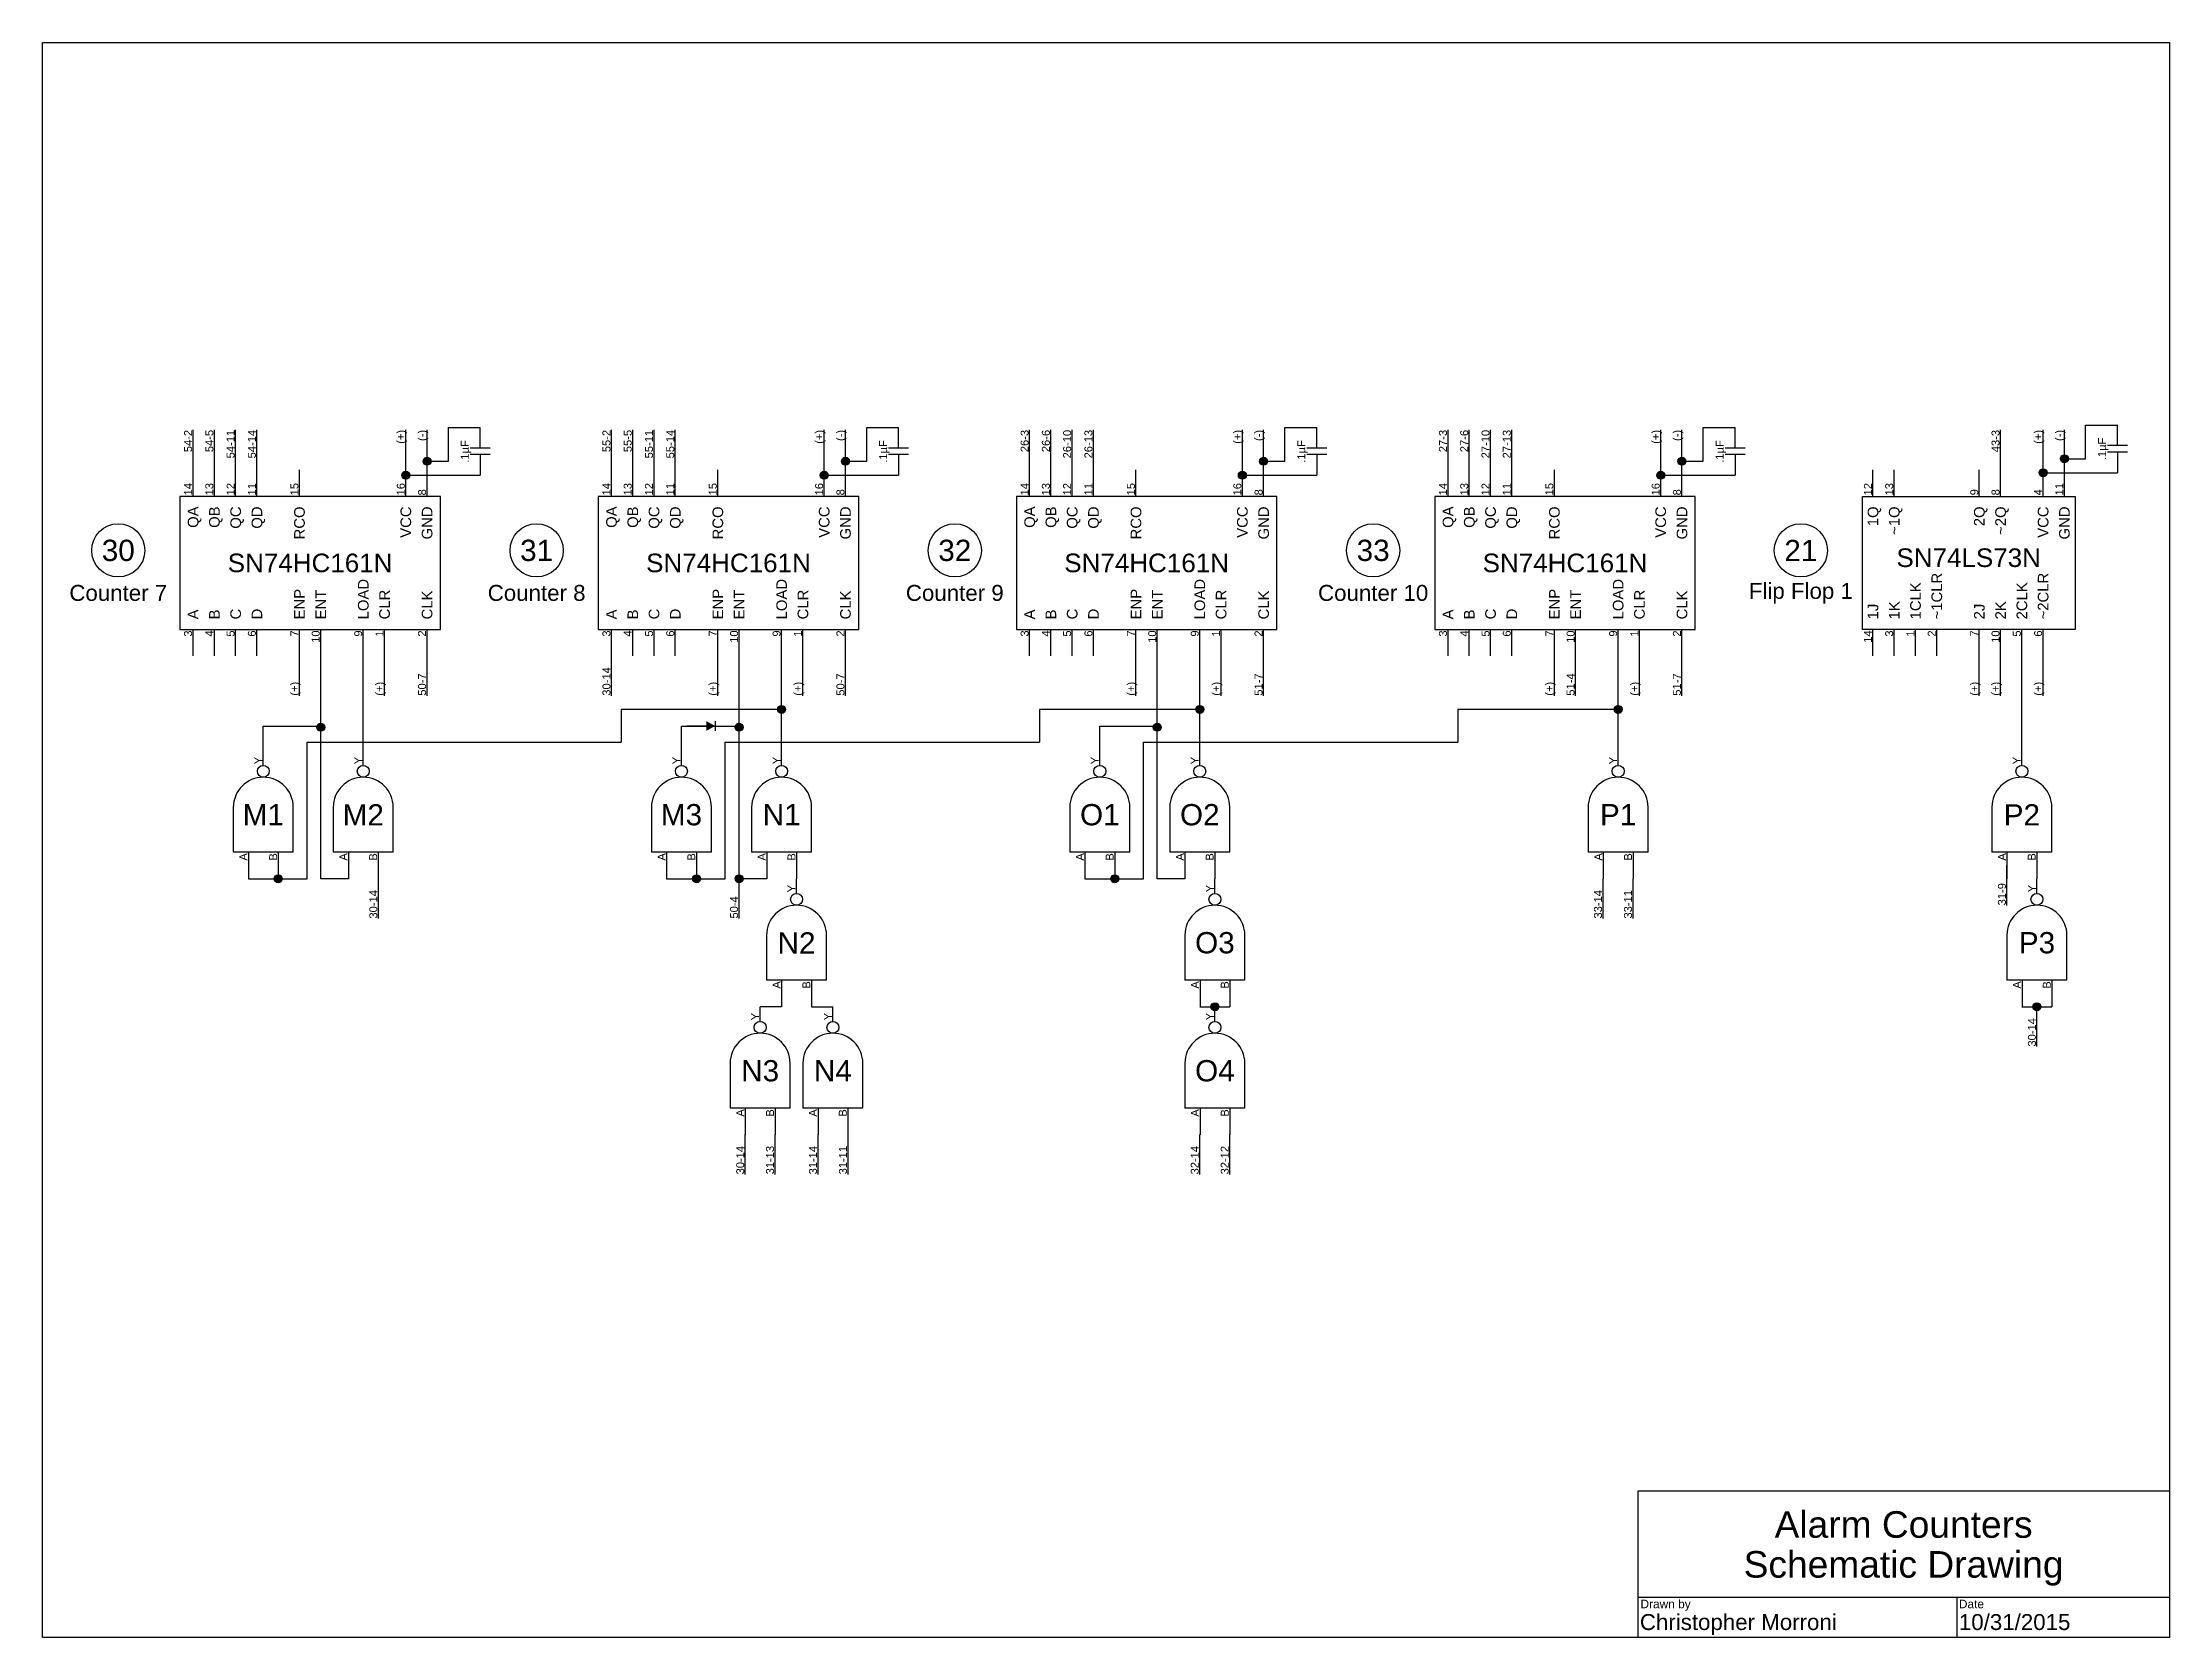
# Model space of a CAD drawing. Header units: inches. Extents: x 0 to 10, y 0 to 7.5.
import ezdxf
from ezdxf.enums import TextEntityAlignment as Align

# ---------------------------------------------------------------- set-up
doc = ezdxf.new("R2010")
doc.units = ezdxf.units.IN
doc.header["$MEASUREMENT"] = 0
doc.styles.get("Standard").update_dxf_attribs({"font": 'arial.ttf'})

# ---------------------------------------------------------------- blocks, each defined once
blk = doc.blocks.new('Title Block')
for p, q in [((0, 0), (0, 7.5)), ((0, 7.5), (10, 7.5)), ((10, 7.5), (10, 0)), ((10, 0.6875), (7.5, 0.6875)), ((7.5, 0.6875), (7.5, 0)), ((10, 0.1875), (7.5, 0.1875)), ((9, 0.1875), (9, 0)), ((10, 0), (0, 0))]:
    blk.add_line(p, q)
for s, p in [('Drawn by', (7.513, 0.1775)), ('Date', (9.01, 0.1775))]:
    blk.add_text(s, height=0.04).set_placement(p, align=Align.TOP_LEFT)
for tag, p in [('TITLELINE1', (8.75, 0.53125)), ('TITLELINE2', (8.75, 0.34375))]:
    blk.add_attdef(tag, text='', height=0.125).set_placement(p, align=Align.MIDDLE_CENTER)
for tag, p in [('DRAWNBY', (7.51, 0.11)), ('DATE', (9.01, 0.11))]:
    blk.add_attdef(tag, text='', height=0.075).set_placement(p, align=Align.TOP_LEFT)
blk = doc.blocks.new('SN74HC161N')
for p, q in [((-0.4375, 0.55), (-0.3125, 0.55)), ((0.3125, 0.55), (0.4375, 0.55)), ((-0.4375, 0.45), (-0.3125, 0.45)), ((0.3125, 0.45), (0.4375, 0.45)), ((-0.4375, 0.35), (-0.3125, 0.35)), ((0.3125, 0.35), (0.4375, 0.35)), ((-0.4375, 0.25), (-0.3125, 0.25)), ((0.3125, 0.25), (0.4375, 0.25)), ((-0.4375, 0.05), (-0.3125, 0.05)), ((0.3125, 0.05), (0.4375, 0.05)), ((-0.4375, -0.05), (-0.3125, -0.05)), ((-0.4375, -0.25), (-0.3125, -0.25)), ((-0.4375, -0.35), (-0.3125, -0.35)), ((0.3125, -0.45), (0.4375, -0.45)), ((-0.4375, -0.55), (-0.3125, -0.55)), ((0.3125, -0.55), (0.4375, -0.55))]:
    blk.add_line(p, q)
blk.add_lwpolyline([(0.3125, 0.6125), (-0.3125, 0.6125), (-0.3125, -0.6125), (0.3125, -0.6125)], close=True)
for s, p in [('3', (-0.3175, 0.555)), ('4', (-0.3175, 0.455)), ('5', (-0.3175, 0.355)), ('6', (-0.3175, 0.255)), ('7', (-0.3175, 0.055)), ('10', (-0.3175, -0.045)), ('9', (-0.3175, -0.245)), ('1', (-0.3175, -0.345)), ('2', (-0.3175, -0.545))]:
    blk.add_text(s, height=0.0375).set_placement(p, align=Align.RIGHT)
for s, p in [('A', (-0.265625, 0.55)), ('B', (-0.265625, 0.45)), ('C', (-0.265625, 0.35)), ('D', (-0.265625, 0.25)), ('ENP', (-0.265625, 0.05)), ('ENT', (-0.265625, -0.05)), ('LOAD', (-0.265625, -0.25)), ('CLR', (-0.265625, -0.35)), ('CLK', (-0.265625, -0.55))]:
    blk.add_text(s, height=0.05).set_placement(p, align=Align.MIDDLE_LEFT)
for s, p in [('QA', (0.265625, 0.55)), ('QB', (0.265625, 0.45)), ('QC', (0.265625, 0.35)), ('QD', (0.265625, 0.25)), ('RCO', (0.265625, 0.05)), ('VCC', (0.265625, -0.45)), ('GND', (0.265625, -0.55))]:
    blk.add_text(s, height=0.05).set_placement(p, align=Align.MIDDLE_RIGHT)
for s, p in [('14', (0.3175, 0.555)), ('13', (0.3175, 0.455)), ('12', (0.3175, 0.355)), ('11', (0.3175, 0.255)), ('15', (0.3175, 0.055)), ('16', (0.3175, -0.445)), ('8', (0.3175, -0.545))]:
    blk.add_text(s, height=0.0375).set_placement(p)
blk.add_text('SN74HC161N', height=0.0875, rotation=270).set_placement((0, 0), align=Align.MIDDLE_CENTER)
blk = doc.blocks.new('Device')
blk.add_circle((0, 0), 0.125)
for tag, height, p in [('NUMBER', 0.1, (0, 0)), ('LINE1', 0.075, (0, -0.2)), ('LINE2', 0.075, (0, -0.3)), ('LINE3', 0.075, (0, -0.4)), ('LINE4', 0.075, (0, -0.5))]:
    blk.add_attdef(tag, text='', height=height).set_placement(p, align=Align.MIDDLE)
blk = doc.blocks.new('Wire Label Right')
blk.add_line((0, 0), (0.1875, 0))
blk.add_attdef('FIRSTDESTINATION', text='', height=0.0375).set_placement((0.1875, 0.005), align=Align.RIGHT)
blk.add_attdef('SECONDDESTINATION', text='', height=0.0375).set_placement((0.1875, -0.005), align=Align.TOP_RIGHT)
blk = doc.blocks.new('Wire Label Left')
blk.add_line((-0.1875, 0), (0, 0))
blk.add_attdef('FIRSTDESTINATION', (-0.1875, 0.005), '', height=0.0375)
blk.add_attdef('SECONDDESTINATION', text='', height=0.0375).set_placement((-0.1875, -0.005), align=Align.TOP_LEFT)
blk = doc.blocks.new('NAND')
for p, q in [((0, -0.069), (0, 0)), ((-0.141, -0.266), (-0.141, -0.477)), ((0.141, -0.477), (0.141, -0.266)), ((0.141, -0.477), (-0.141, -0.477)), ((-0.07, -0.477), (-0.07, -0.602)), ((0.07, -0.477), (0.07, -0.602))]:
    blk.add_line(p, q)
blk.add_circle((0, -0.097), 0.0281)
blk.add_arc((0, -0.266), 0.141, 0, 180)
blk.add_text('Y', height=0.0375, rotation=90).set_placement((-0.005, -0.064))
for s, p in [('A', (-0.075, -0.482)), ('B', (0.065, -0.482))]:
    blk.add_text(s, height=0.0375, rotation=90).set_placement(p, align=Align.RIGHT)
blk.add_attdef('LABEL', text='', height=0.1).set_placement((0, -0.301), align=Align.MIDDLE)
blk = doc.blocks.new('Junction')
h = blk.add_hatch(color=256)
h.dxf.hatch_style = 1
h.paths.add_polyline_path([(-0.01875, 0, 1), (0.01875, 0, 1)])
blk.add_circle((0, 0), 0.01875)
blk = doc.blocks.new('Capacitor')
for p, q in [((0.097, 0), (0, 0)), ((0.097, -0.047), (0.097, 0.047)), ((0.128, -0.047), (0.128, 0.047)), ((0.128, 0), (0.225, 0))]:
    blk.add_line(p, q)
blk.add_attdef('CAPACITANCE', text='', height=0.0375).set_placement((0.112, 0.054), align=Align.CENTER)
blk = doc.blocks.new('SN74LS73N')
for p, q in [((-0.4375, 0.45), (-0.3125, 0.45)), ((0.3125, 0.45), (0.4375, 0.45)), ((-0.4375, 0.35), (-0.3125, 0.35)), ((0.3125, 0.35), (0.4375, 0.35)), ((-0.4375, 0.25), (-0.3125, 0.25)), ((-0.4375, 0.15), (-0.3125, 0.15)), ((-0.4375, -0.05), (-0.3125, -0.05)), ((0.3125, -0.05), (0.4375, -0.05)), ((-0.4375, -0.15), (-0.3125, -0.15)), ((0.3125, -0.15), (0.4375, -0.15)), ((-0.4375, -0.25), (-0.3125, -0.25)), ((-0.4375, -0.35), (-0.3125, -0.35)), ((0.3125, -0.35), (0.4375, -0.35)), ((0.3125, -0.45), (0.4375, -0.45))]:
    blk.add_line(p, q)
blk.add_lwpolyline([(-0.3125, 0.5), (0.3125, 0.5), (0.3125, -0.5), (-0.3125, -0.5)], close=True)
for s, p in [('14', (-0.3175, 0.455)), ('3', (-0.3175, 0.355)), ('1', (-0.3175, 0.255)), ('2', (-0.3175, 0.155)), ('7', (-0.3175, -0.045)), ('10', (-0.3175, -0.145)), ('5', (-0.3175, -0.245)), ('6', (-0.3175, -0.345))]:
    blk.add_text(s, height=0.0375).set_placement(p, align=Align.RIGHT)
for s, p in [('1J', (-0.265625, 0.45)), ('1K', (-0.265625, 0.35)), ('1CLK', (-0.265625, 0.25)), ('~1CLR', (-0.265625, 0.15)), ('2J', (-0.265625, -0.05)), ('2K', (-0.265625, -0.15)), ('2CLK', (-0.265625, -0.25)), ('~2CLR', (-0.265625, -0.35))]:
    blk.add_text(s, height=0.05).set_placement(p, align=Align.MIDDLE_LEFT)
for s, p in [('1Q', (0.265625, 0.45)), ('~1Q', (0.265625, 0.35)), ('2Q', (0.265625, -0.05)), ('~2Q', (0.265625, -0.15)), ('VCC', (0.265625, -0.35)), ('GND', (0.265625, -0.45))]:
    blk.add_text(s, height=0.05).set_placement(p, align=Align.MIDDLE_RIGHT)
for s, p in [('12', (0.3175, 0.455)), ('13', (0.3175, 0.355)), ('9', (0.3175, -0.045)), ('8', (0.3175, -0.145)), ('4', (0.3175, -0.345)), ('11', (0.3175, -0.445))]:
    blk.add_text(s, height=0.0375).set_placement(p)
blk.add_text('SN74LS73N', height=0.0875, rotation=270).set_placement((0.024434, 0), align=Align.MIDDLE_CENTER)
blk = doc.blocks.new('Diode')
h = blk.add_hatch(color=256)
h.dxf.hatch_style = 1
h.paths.add_polyline_path([(0.133, 0), (0.092, 0.023), (0.092, -0.023)])
for p, q in [((0.092, 0), (0, 0)), ((0.133, 0.023), (0.133, -0.023)), ((0.133, 0), (0.225, 0))]:
    blk.add_line(p, q)

msp = doc.modelspace()

# ---------------------------------------------------------------- linework, layer by layer
for p, q in [((9.606, 5.543), (9.606, 5.701)), ((9.606, 5.701), (9.756, 5.701)), ((1.908, 5.531), (1.908, 5.69)), ((1.908, 5.69), (2.058, 5.69)), ((3.875, 5.531), (3.875, 5.69)), ((3.875, 5.69), (4.025, 5.69)), ((5.841, 5.531), (5.841, 5.69)), ((5.841, 5.69), (5.991, 5.69)), ((7.808, 5.531), (7.808, 5.69)), ((7.808, 5.69), (7.958, 5.69)), ((1.808, 5.531), (1.908, 5.531)), ((3.775, 5.531), (3.875, 5.531)), ((5.741, 5.531), (5.841, 5.531)), ((7.708, 5.531), (7.808, 5.531)), ((9.506, 5.543), (9.606, 5.543)), ((1.708, 5.465), (2.058, 5.465)), ((3.675, 5.465), (4.025, 5.465)), ((5.641, 5.465), (5.991, 5.465)), ((7.608, 5.465), (7.958, 5.465)), ((9.406, 5.477), (9.756, 5.477)), ((1.308, 3.568), (1.308, 4.616)), ((1.508, 4.17), (1.508, 4.616)), ((3.275, 3.568), (3.275, 4.616)), ((3.475, 4.17), (3.475, 4.616)), ((5.241, 3.568), (5.241, 4.616)), ((5.441, 4.17), (5.441, 4.616)), ((7.408, 4.17), (7.408, 4.616)), ((9.306, 4.17), (9.306, 4.616)), ((3.475, 4.364), (2.721, 4.364)), ((2.721, 4.364), (2.721, 4.21)), ((5.441, 4.364), (4.687, 4.364)), ((4.687, 4.364), (4.687, 4.21)), ((7.408, 4.364), (6.654, 4.364)), ((6.654, 4.364), (6.654, 4.21)), ((1.038, 4.17), (1.038, 4.286)), ((1.038, 4.286), (1.308, 4.286)), ((1.244, 3.568), (1.244, 4.21)), ((1.244, 4.21), (2.721, 4.21)), ((3.004, 4.17), (3.004, 4.286)), ((3.004, 4.286), (3.275, 4.286)), ((3.21, 3.568), (3.21, 4.21)), ((3.21, 4.21), (4.687, 4.21)), ((4.971, 4.17), (4.971, 4.286)), ((4.971, 4.286), (5.241, 4.286)), ((5.177, 3.568), (5.177, 4.21)), ((5.177, 4.21), (6.654, 4.21)), ((0.968, 3.568), (1.244, 3.568)), ((1.438, 3.568), (1.308, 3.568)), ((2.934, 3.568), (3.21, 3.568)), ((3.405, 3.568), (3.275, 3.568)), ((4.901, 3.568), (5.177, 3.568)), ((5.371, 3.568), (5.241, 3.568)), ((3.475, 2.966), (3.374, 2.966)), ((3.616, 2.966), (3.716, 2.966)), ((5.441, 2.966), (5.582, 2.966)), ((9.306, 2.966), (9.447, 2.966))]:
    msp.add_line(p, q)

# ---------------------------------------------------------------- block references
for name, p, values in [('Title Block', (0, 0), {'DRAWNBY': 'Christopher Morroni', 'TITLELINE2': 'Schematic Drawing', 'TITLELINE1': 'Alarm Counters', 'DATE': '10/31/2015'}), ('Device', (0.356, 5.112), {'NUMBER': '30', 'LINE1': 'Counter 7'}), ('Device', (2.323, 5.112), {'NUMBER': '31', 'LINE1': 'Counter 8'}), ('Device', (4.289, 5.112), {'NUMBER': '32', 'LINE1': 'Counter 9'}), ('Device', (6.256, 5.112), {'NUMBER': '33', 'LINE1': 'Counter 10'}), ('Device', (8.267, 5.112), {'NUMBER': '21', 'LINE1': 'Flip Flop 1'}), ('NAND', (1.038, 4.17), {'LABEL': 'M1'}), ('NAND', (1.508, 4.17), {'LABEL': 'M2'}), ('NAND', (3.004, 4.17), {'LABEL': 'M3'}), ('NAND', (3.475, 4.17), {'LABEL': 'N1'}), ('NAND', (4.971, 4.17), {'LABEL': 'O1'}), ('NAND', (5.441, 4.17), {'LABEL': 'O2'}), ('NAND', (7.408, 4.17), {'LABEL': 'P1'}), ('NAND', (9.306, 4.17), {'LABEL': 'P2'}), ('NAND', (3.545, 3.568), {'LABEL': 'N2'}), ('NAND', (5.512, 3.568), {'LABEL': 'O3'}), ('NAND', (9.377, 3.568), {'LABEL': 'P3'}), ('NAND', (3.374, 2.966), {'LABEL': 'N3'}), ('NAND', (3.716, 2.966), {'LABEL': 'N4'}), ('NAND', (5.512, 2.966), {'LABEL': 'O4'})]:
    msp.add_blockref(name, p).add_auto_attribs(values)
at = {"rotation": 90}
for name, p, values in [('Capacitor', (9.756, 5.477), {'CAPACITANCE': '.1µF'}), ('Wire Label Right', (0.708, 5.491), {'FIRSTDESTINATION': '54-2'}), ('Wire Label Right', (0.808, 5.491), {'FIRSTDESTINATION': '54-5'}), ('Wire Label Right', (0.908, 5.491), {'FIRSTDESTINATION': '54-11'}), ('Wire Label Right', (1.008, 5.491), {'FIRSTDESTINATION': '54-14'}), ('Wire Label Right', (1.708, 5.491), {'FIRSTDESTINATION': '(+)'}), ('Wire Label Right', (1.808, 5.491), {'FIRSTDESTINATION': '(-)'}), ('Capacitor', (2.058, 5.465), {'CAPACITANCE': '.1µF'}), ('Wire Label Right', (2.675, 5.491), {'FIRSTDESTINATION': '55-2'}), ('Wire Label Right', (2.775, 5.491), {'FIRSTDESTINATION': '55-5'}), ('Wire Label Right', (2.875, 5.491), {'FIRSTDESTINATION': '55-11'}), ('Wire Label Right', (2.975, 5.491), {'FIRSTDESTINATION': '55-14'}), ('Wire Label Right', (3.675, 5.491), {'FIRSTDESTINATION': '(+)'}), ('Wire Label Right', (3.775, 5.491), {'FIRSTDESTINATION': '(-)'}), ('Capacitor', (4.025, 5.465), {'CAPACITANCE': '.1µF'}), ('Wire Label Right', (4.641, 5.491), {'FIRSTDESTINATION': '26-3'}), ('Wire Label Right', (4.741, 5.491), {'FIRSTDESTINATION': '26-6'}), ('Wire Label Right', (4.841, 5.491), {'FIRSTDESTINATION': '26-10'}), ('Wire Label Right', (4.941, 5.491), {'FIRSTDESTINATION': '26-13'}), ('Wire Label Right', (5.641, 5.491), {'FIRSTDESTINATION': '(+)'}), ('Wire Label Right', (5.741, 5.491), {'FIRSTDESTINATION': '(-)'}), ('Capacitor', (5.991, 5.465), {'CAPACITANCE': '.1µF'}), ('Wire Label Right', (6.608, 5.491), {'FIRSTDESTINATION': '27-3'}), ('Wire Label Right', (6.708, 5.491), {'FIRSTDESTINATION': '27-6'}), ('Wire Label Right', (6.808, 5.491), {'FIRSTDESTINATION': '27-10'}), ('Wire Label Right', (6.908, 5.491), {'FIRSTDESTINATION': '27-13'}), ('Wire Label Right', (7.608, 5.491), {'FIRSTDESTINATION': '(+)'}), ('Wire Label Right', (7.708, 5.491), {'FIRSTDESTINATION': '(-)'}), ('Capacitor', (7.958, 5.465), {'CAPACITANCE': '.1µF'}), ('Wire Label Right', (9.206, 5.491), {'FIRSTDESTINATION': '43-3'}), ('Wire Label Right', (9.406, 5.491), {'FIRSTDESTINATION': '(+)'}), ('Wire Label Right', (9.506, 5.491), {'FIRSTDESTINATION': '(-)'}), ('Wire Label Left', (1.208, 4.616), {'FIRSTDESTINATION': '(+)'}), ('Wire Label Left', (1.608, 4.616), {'FIRSTDESTINATION': '(+)'}), ('Wire Label Left', (1.808, 4.616), {'FIRSTDESTINATION': '50-7'}), ('Wire Label Left', (2.675, 4.616), {'FIRSTDESTINATION': '30-14'}), ('Wire Label Left', (3.175, 4.616), {'FIRSTDESTINATION': '(+)'}), ('Wire Label Left', (3.575, 4.616), {'FIRSTDESTINATION': '(+)'}), ('Wire Label Left', (3.775, 4.616), {'FIRSTDESTINATION': '50-7'}), ('Wire Label Left', (5.141, 4.616), {'FIRSTDESTINATION': '(+)'}), ('Wire Label Left', (5.541, 4.616), {'FIRSTDESTINATION': '(+)'}), ('Wire Label Left', (5.741, 4.616), {'FIRSTDESTINATION': '51-7'}), ('Wire Label Left', (7.108, 4.616), {'FIRSTDESTINATION': '(+)'}), ('Wire Label Left', (7.208, 4.616), {'FIRSTDESTINATION': '51-4'}), ('Wire Label Left', (7.508, 4.616), {'FIRSTDESTINATION': '(+)'}), ('Wire Label Left', (7.708, 4.616), {'FIRSTDESTINATION': '51-7'}), ('Wire Label Left', (9.106, 4.616), {'FIRSTDESTINATION': '(+)'}), ('Wire Label Left', (9.206, 4.616), {'FIRSTDESTINATION': '(+)'}), ('Wire Label Left', (9.406, 4.616), {'FIRSTDESTINATION': '(+)'}), ('Wire Label Left', (9.236, 3.63), {'FIRSTDESTINATION': '31-9'}), ('Wire Label Left', (1.579, 3.568), {'FIRSTDESTINATION': '30-14'}), ('Wire Label Left', (3.275, 3.568), {'FIRSTDESTINATION': '50-4'}), ('Wire Label Left', (7.337, 3.568), {'FIRSTDESTINATION': '33-14'}), ('Wire Label Left', (7.478, 3.568), {'FIRSTDESTINATION': '33-11'}), ('Wire Label Left', (9.377, 2.966), {'FIRSTDESTINATION': '30-14'}), ('Wire Label Left', (3.304, 2.365), {'FIRSTDESTINATION': '30-14'}), ('Wire Label Left', (3.444, 2.365), {'FIRSTDESTINATION': '31-13'}), ('Wire Label Left', (3.646, 2.365), {'FIRSTDESTINATION': '31-14'}), ('Wire Label Left', (3.787, 2.365), {'FIRSTDESTINATION': '31-11'}), ('Wire Label Left', (5.441, 2.365), {'FIRSTDESTINATION': '32-14'}), ('Wire Label Left', (5.582, 2.365), {'FIRSTDESTINATION': '32-12'})]:
    msp.add_blockref(name, p, dxfattribs=at).add_auto_attribs(values)
for name, p in [('Junction', (1.808, 5.531)), ('Junction', (3.775, 5.531)), ('Junction', (5.741, 5.531)), ('Junction', (7.708, 5.531)), ('Junction', (9.506, 5.543)), ('Junction', (1.708, 5.465)), ('Junction', (3.675, 5.465)), ('Junction', (5.641, 5.465)), ('Junction', (7.608, 5.465)), ('Junction', (9.406, 5.477)), ('Diode', (3.029, 4.286)), ('Junction', (3.475, 4.364)), ('Junction', (5.441, 4.364)), ('Junction', (7.408, 4.364)), ('Junction', (1.308, 4.28)), ('Junction', (3.275, 4.28)), ('Junction', (5.241, 4.28)), ('Junction', (1.108, 3.568)), ('Junction', (3.075, 3.568)), ('Junction', (3.275, 3.568)), ('Junction', (5.041, 3.568)), ('Junction', (5.512, 2.966)), ('Junction', (9.377, 2.966))]:
    msp.add_blockref(name, p)
for name, p in [('SN74HC161N', (1.258, 5.053)), ('SN74HC161N', (3.225, 5.053)), ('SN74HC161N', (5.191, 5.053)), ('SN74HC161N', (7.158, 5.053)), ('SN74LS73N', (9.056, 5.053))]:
    msp.add_blockref(name, p, dxfattribs=at)

doc.saveas('drawing.dxf')
